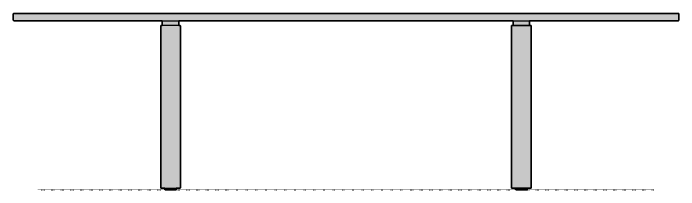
# Model space of a CAD drawing. Header units: millimetres. Extents: x -101 to 4303, y -1405 to 722.
# Drawn here: x -101 to 2625, y 0 to 722 of the extents above; entities that cross this region are included whole.
import ezdxf

# ---------------------------------------------------------------- set-up
doc = ezdxf.new("R2010")
doc.units = ezdxf.units.MM
doc.linetypes.add('Dots', pattern=[1, 0, -1])
doc.layers.add('Blocks', color=7, linetype='Continuous')
doc.layers.add('Blocks$Fill', color=7, linetype='Continuous', true_color=0xffffff)
for name, color, linetype, lineweight, true_color in [('Blocks$Inner', 7, 'Continuous', 25, 0x007f00), ('Blocks$Outline', 7, 'Continuous', 35, 0xff3f3f), ('Groud', 7, 'Dots', 25, 0x243775)]:
    doc.layers.add(name, color=color, linetype=linetype, lineweight=lineweight, true_color=true_color)

# ---------------------------------------------------------------- blocks, each defined once
blk = doc.blocks.new('Essay Dining Table Front')
at = {"layer": 'Blocks$Fill'}
blk.add_hatch(color=256, dxfattribs=at).paths.add_polyline_path([(2624.2, 721.5), (-97, 721.5), (-97.2, 721.5), (-97.4, 721.5), (-97.6, 721.5), (-97.8, 721.5), (-98, 721.5), (-98.2, 721.5), (-98.4, 721.4), (-98.6, 721.4), (-98.8, 721.4), (-98.8, 721.3), (-98.9, 721.3), (-99, 721.3), (-99.1, 721.3), (-99.2, 721.2), (-99.2, 721.2), (-99.3, 721.2), (-99.4, 721.2), (-99.4, 721.1), (-99.5, 721.1), (-99.6, 721.1), (-99.6, 721), (-99.7, 721), (-99.8, 721), (-99.8, 720.9), (-99.9, 720.9), (-99.9, 720.9), (-100, 720.8), (-100, 720.8), (-100.1, 720.7), (-100.1, 720.7), (-100.2, 720.6), (-100.2, 720.6), (-100.3, 720.5), (-100.3, 720.5), (-100.3, 720.4), (-100.4, 720.4), (-100.4, 720.3), (-100.4, 720.3), (-100.5, 720.2), (-100.5, 720.2), (-100.5, 720.1), (-100.5, 720.1), (-100.6, 720), (-100.6, 720), (-100.6, 719.9), (-100.6, 719.8), (-100.6, 719.8), (-100.6, 719.7), (-100.7, 719.6), (-100.7, 719.6), (-100.7, 719.5), (-100.7, 719.4), (-100.7, 719.4), (-100.7, 719.3), (-100.7, 719.2), (-100.7, 693.9), (-100.7, 693.7), (-100.7, 693.6), (-100.7, 693.5), (-100.7, 693.5), (-100.7, 693.4), (-100.7, 693.3), (-100.6, 693.3), (-100.6, 693.2), (-100.6, 693.1), (-100.6, 693.1), (-100.6, 693), (-100.6, 693), (-100.6, 692.9), (-100.5, 692.9), (-100.5, 692.8), (-100.5, 692.7), (-100.5, 692.7), (-100.5, 692.6), (-100.4, 692.6), (-100.4, 692.5), (-100.4, 692.5), (-100.4, 692.5), (-100.3, 692.4), (-100.3, 692.4), (-100.3, 692.3), (-100.2, 692.3), (-100.2, 692.2), (-100.2, 692.2), (-100.1, 692.2), (-100.1, 692.1), (-100.1, 692.1), (-100, 692.1), (-100, 692), (-100, 692), (-99.9, 692), (-99.9, 691.9), (-99.8, 691.9), (-99.8, 691.9), (-99.7, 691.8), (-99.7, 691.8), (-99.6, 691.8), (-99.6, 691.8), (-99.5, 691.8), (-99.5, 691.7), (-99.4, 691.7), (-99.4, 691.7), (-99.3, 691.7), (-99.3, 691.7), (-99.2, 691.6), (-99.1, 691.6), (-99.1, 691.6), (-99, 691.6), (-99, 691.6), (-98.9, 691.6), (-98.8, 691.6), (-98.8, 691.6), (-98.7, 691.6), (-98.6, 691.6), (-98.5, 691.5), (-98.4, 691.5), (509.8, 691.5), (509.8, 672.2), (505.4, 672.2), (505.3, 672.2), (505.1, 672.2), (505, 672.2), (505, 672.2), (504.9, 672.2), (504.8, 672.2), (504.8, 672.2), (504.7, 672.2), (504.7, 672.2), (504.6, 672.2), (504.5, 672.2), (504.5, 672.1), (504.4, 672.1), (504.4, 672.1), (504.3, 672.1), (504.3, 672.1), (504.2, 672), (504.2, 672), (504.1, 672), (504.1, 672), (504, 671.9), (504, 671.9), (503.9, 671.9), (503.9, 671.9), (503.8, 671.8), (503.8, 671.8), (503.8, 671.8), (503.7, 671.7), (503.7, 671.7), (503.6, 671.7), (503.6, 671.6), (503.6, 671.6), (503.5, 671.6), (503.5, 671.5), (503.5, 671.5), (503.4, 671.4), (503.4, 671.4), (503.4, 671.3), (503.4, 671.3), (503.3, 671.3), (503.3, 671.2), (503.3, 671.2), (503.3, 671.1), (503.2, 671.1), (503.2, 671), (503.2, 670.9), (503.2, 670.9), (503.2, 670.8), (503.2, 670.8), (503.1, 670.7), (503.1, 670.7), (503.1, 670.6), (503.1, 670.5), (503.1, 670.5), (503.1, 670.4), (503.1, 670.3), (503.1, 670.3), (503.1, 670.2), (503.1, 670.1), (503.1, 669.9), (503.1, 8), (503.1, 7.9), (503.1, 7.8), (503.1, 7.7), (503.1, 7.6), (503.1, 7.6), (503.1, 7.5), (503.1, 7.4), (503.1, 7.4), (503.1, 7.3), (503.1, 7.2), (503.2, 7.2), (503.2, 7.1), (503.2, 7.1), (503.2, 7), (503.2, 7), (503.2, 6.9), (503.3, 6.9), (503.3, 6.8), (503.3, 6.8), (503.3, 6.7), (503.4, 6.7), (503.4, 6.6), (503.4, 6.6), (503.4, 6.5), (503.5, 6.5), (503.5, 6.5), (503.5, 6.4), (503.6, 6.4), (503.6, 6.3), (503.6, 6.3), (503.7, 6.3), (503.7, 6.2), (503.8, 6.2), (503.8, 6.2), (503.8, 6.1), (503.9, 6.1), (503.9, 6.1), (504, 6), (504, 6), (504.1, 6), (504.1, 6), (504.2, 5.9), (504.2, 5.9), (504.3, 5.9), (504.3, 5.9), (504.4, 5.9), (504.4, 5.8), (504.5, 5.8), (504.5, 5.8), (504.6, 5.8), (504.7, 5.8), (504.7, 5.8), (504.8, 5.8), (504.8, 5.8), (504.9, 5.7), (505, 5.7), (505, 5.7), (505.1, 5.7), (505.3, 5.7), (505.4, 5.7), (519.8, 5.7), (519.8, 2.3), (519.8, 2.2), (519.8, 2), (519.8, 2), (519.8, 1.9), (519.8, 1.8), (519.8, 1.8), (519.8, 1.7), (519.8, 1.6), (519.8, 1.6), (519.8, 1.5), (519.8, 1.5), (519.9, 1.4), (519.9, 1.4), (519.9, 1.3), (519.9, 1.2), (519.9, 1.2), (520, 1.1), (520, 1.1), (520, 1), (520, 1), (520.1, 1), (520.1, 0.9), (520.1, 0.9), (520.1, 0.8), (520.2, 0.8), (520.2, 0.7), (520.2, 0.7), (520.3, 0.7), (520.3, 0.6), (520.3, 0.6), (520.4, 0.5), (520.4, 0.5), (520.4, 0.5), (520.5, 0.4), (520.5, 0.4), (520.6, 0.4), (520.6, 0.4), (520.7, 0.3), (520.7, 0.3), (520.8, 0.3), (520.8, 0.2), (520.9, 0.2), (520.9, 0.2), (521, 0.2), (521, 0.2), (521.1, 0.1), (521.1, 0.1), (521.2, 0.1), (521.2, 0.1), (521.3, 0.1), (521.4, 0.1), (521.4, 0.1), (521.5, 0), (521.5, 0), (521.6, 0), (521.7, 0), (521.7, 0), (521.8, 0), (521.9, 0), (522.1, 0), (564.6, 0), (564.7, 0), (564.8, 0), (564.9, 0), (565, 0), (565, 0), (565.1, 0), (565.2, 0), (565.2, 0.1), (565.3, 0.1), (565.4, 0.1), (565.4, 0.1), (565.5, 0.1), (565.5, 0.1), (565.6, 0.1), (565.6, 0.2), (565.7, 0.2), (565.7, 0.2), (565.8, 0.2), (565.8, 0.2), (565.9, 0.3), (565.9, 0.3), (566, 0.3), (566, 0.4), (566.1, 0.4), (566.1, 0.4), (566.2, 0.4), (566.2, 0.5), (566.2, 0.5), (566.3, 0.5), (566.3, 0.6), (566.3, 0.6), (566.4, 0.7), (566.4, 0.7), (566.5, 0.7), (566.5, 0.8), (566.5, 0.8), (566.5, 0.9), (566.6, 0.9), (566.6, 1), (566.6, 1), (566.6, 1), (566.7, 1.1), (566.7, 1.1), (566.7, 1.2), (566.7, 1.2), (566.8, 1.3), (566.8, 1.4), (566.8, 1.4), (566.8, 1.5), (566.8, 1.5), (566.8, 1.6), (566.8, 1.6), (566.9, 1.7), (566.9, 1.8), (566.9, 1.8), (566.9, 1.9), (566.9, 2), (566.9, 2), (566.9, 2.2), (566.9, 2.3), (566.9, 5.7), (581.3, 5.7), (581.4, 5.7), (581.5, 5.7), (581.6, 5.7), (581.7, 5.7), (581.7, 5.7), (581.8, 5.8), (581.9, 5.8), (581.9, 5.8), (582, 5.8), (582, 5.8), (582.1, 5.8), (582.2, 5.8), (582.2, 5.8), (582.3, 5.9), (582.3, 5.9), (582.4, 5.9), (582.4, 5.9), (582.5, 5.9), (582.5, 6), (582.6, 6), (582.6, 6), (582.7, 6), (582.7, 6.1), (582.8, 6.1), (582.8, 6.1), (582.8, 6.2), (582.9, 6.2), (582.9, 6.2), (583, 6.3), (583, 6.3), (583, 6.3), (583.1, 6.4), (583.1, 6.4), (583.1, 6.5), (583.2, 6.5), (583.2, 6.5), (583.2, 6.6), (583.3, 6.6), (583.3, 6.7), (583.3, 6.7), (583.3, 6.8), (583.4, 6.8), (583.4, 6.9), (583.4, 6.9), (583.4, 7), (583.4, 7), (583.5, 7.1), (583.5, 7.1), (583.5, 7.2), (583.5, 7.2), (583.5, 7.3), (583.5, 7.4), (583.5, 7.4), (583.6, 7.5), (583.6, 7.6), (583.6, 7.6), (583.6, 7.7), (583.6, 7.8), (583.6, 7.9), (583.6, 8), (583.6, 669.9), (583.6, 670.1), (583.6, 670.2), (583.6, 670.3), (583.6, 670.3), (583.6, 670.4), (583.6, 670.5), (583.5, 670.5), (583.5, 670.6), (583.5, 670.7), (583.5, 670.7), (583.5, 670.8), (583.5, 670.8), (583.5, 670.9), (583.4, 670.9), (583.4, 671), (583.4, 671.1), (583.4, 671.1), (583.4, 671.2), (583.3, 671.2), (583.3, 671.3), (583.3, 671.3), (583.3, 671.3), (583.2, 671.4), (583.2, 671.4), (583.2, 671.5), (583.1, 671.5), (583.1, 671.6), (583.1, 671.6), (583, 671.6), (583, 671.7), (583, 671.7), (582.9, 671.7), (582.9, 671.8), (582.8, 671.8), (582.8, 671.8), (582.8, 671.9), (582.7, 671.9), (582.7, 671.9), (582.6, 671.9), (582.6, 672), (582.5, 672), (582.5, 672), (582.4, 672), (582.4, 672.1), (582.3, 672.1), (582.3, 672.1), (582.2, 672.1), (582.2, 672.1), (582.1, 672.2), (582, 672.2), (582, 672.2), (581.9, 672.2), (581.9, 672.2), (581.8, 672.2), (581.7, 672.2), (581.7, 672.2), (581.6, 672.2), (581.5, 672.2), (581.4, 672.2), (581.3, 672.2), (576.8, 672.2), (576.8, 691.5), (1947.1, 691.5), (1947.1, 672.2), (1942.7, 672.2), (1942.6, 672.2), (1942.4, 672.2), (1942.4, 672.2), (1942.3, 672.2), (1942.2, 672.2), (1942.2, 672.2), (1942.1, 672.2), (1942.1, 672.2), (1942, 672.2), (1941.9, 672.2), (1941.9, 672.2), (1941.8, 672.1), (1941.8, 672.1), (1941.7, 672.1), (1941.7, 672.1), (1941.6, 672.1), (1941.5, 672), (1941.5, 672), (1941.4, 672), (1941.4, 672), (1941.4, 671.9), (1941.3, 671.9), (1941.3, 671.9), (1941.2, 671.9), (1941.2, 671.8), (1941.1, 671.8), (1941.1, 671.8), (1941.1, 671.7), (1941, 671.7), (1941, 671.7), (1940.9, 671.6), (1940.9, 671.6), (1940.9, 671.6), (1940.8, 671.5), (1940.8, 671.5), (1940.8, 671.4), (1940.8, 671.4), (1940.7, 671.3), (1940.7, 671.3), (1940.7, 671.3), (1940.6, 671.2), (1940.6, 671.2), (1940.6, 671.1), (1940.6, 671.1), (1940.6, 671), (1940.5, 670.9), (1940.5, 670.9), (1940.5, 670.8), (1940.5, 670.8), (1940.5, 670.7), (1940.5, 670.7), (1940.5, 670.6), (1940.4, 670.5), (1940.4, 670.5), (1940.4, 670.4), (1940.4, 670.3), (1940.4, 670.3), (1940.4, 670.2), (1940.4, 670.1), (1940.4, 669.9), (1940.4, 8), (1940.4, 7.9), (1940.4, 7.8), (1940.4, 7.7), (1940.4, 7.6), (1940.4, 7.6), (1940.4, 7.5), (1940.4, 7.4), (1940.5, 7.4), (1940.5, 7.3), (1940.5, 7.2), (1940.5, 7.2), (1940.5, 7.1), (1940.5, 7.1), (1940.5, 7), (1940.6, 7), (1940.6, 6.9), (1940.6, 6.9), (1940.6, 6.8), (1940.6, 6.8), (1940.7, 6.7), (1940.7, 6.7), (1940.7, 6.6), (1940.8, 6.6), (1940.8, 6.5), (1940.8, 6.5), (1940.8, 6.5), (1940.9, 6.4), (1940.9, 6.4), (1940.9, 6.3), (1941, 6.3), (1941, 6.3), (1941.1, 6.2), (1941.1, 6.2), (1941.1, 6.2), (1941.2, 6.1), (1941.2, 6.1), (1941.3, 6.1), (1941.3, 6), (1941.4, 6), (1941.4, 6), (1941.4, 6), (1941.5, 5.9), (1941.5, 5.9), (1941.6, 5.9), (1941.7, 5.9), (1941.7, 5.9), (1941.8, 5.8), (1941.8, 5.8), (1941.9, 5.8), (1941.9, 5.8), (1942, 5.8), (1942.1, 5.8), (1942.1, 5.8), (1942.2, 5.8), (1942.2, 5.7), (1942.3, 5.7), (1942.4, 5.7), (1942.4, 5.7), (1942.6, 5.7), (1942.7, 5.7), (1957.1, 5.7), (1957.1, 2.3), (1957.1, 2.2), (1957.1, 2), (1957.1, 2), (1957.1, 1.9), (1957.1, 1.8), (1957.1, 1.8), (1957.1, 1.7), (1957.1, 1.6), (1957.2, 1.6), (1957.2, 1.5), (1957.2, 1.5), (1957.2, 1.4), (1957.2, 1.4), (1957.2, 1.3), (1957.2, 1.2), (1957.3, 1.2), (1957.3, 1.1), (1957.3, 1.1), (1957.3, 1), (1957.4, 1), (1957.4, 1), (1957.4, 0.9), (1957.4, 0.9), (1957.5, 0.8), (1957.5, 0.8), (1957.5, 0.7), (1957.6, 0.7), (1957.6, 0.7), (1957.6, 0.6), (1957.7, 0.6), (1957.7, 0.5), (1957.7, 0.5), (1957.8, 0.5), (1957.8, 0.4), (1957.9, 0.4), (1957.9, 0.4), (1958, 0.4), (1958, 0.3), (1958, 0.3), (1958.1, 0.3), (1958.1, 0.2), (1958.2, 0.2), (1958.2, 0.2), (1958.3, 0.2), (1958.3, 0.2), (1958.4, 0.1), (1958.5, 0.1), (1958.5, 0.1), (1958.6, 0.1), (1958.6, 0.1), (1958.7, 0.1), (1958.7, 0.1), (1958.8, 0), (1958.9, 0), (1958.9, 0), (1959, 0), (1959.1, 0), (1959.1, 0), (1959.3, 0), (1959.4, 0), (2001.9, 0), (2002, 0), (2002.2, 0), (2002.2, 0), (2002.3, 0), (2002.4, 0), (2002.4, 0), (2002.5, 0), (2002.6, 0.1), (2002.6, 0.1), (2002.7, 0.1), (2002.7, 0.1), (2002.8, 0.1), (2002.9, 0.1), (2002.9, 0.1), (2003, 0.2), (2003, 0.2), (2003.1, 0.2), (2003.1, 0.2), (2003.2, 0.2), (2003.2, 0.3), (2003.3, 0.3), (2003.3, 0.3), (2003.4, 0.4), (2003.4, 0.4), (2003.4, 0.4), (2003.5, 0.4), (2003.5, 0.5), (2003.6, 0.5), (2003.6, 0.5), (2003.6, 0.6), (2003.7, 0.6), (2003.7, 0.7), (2003.8, 0.7), (2003.8, 0.7), (2003.8, 0.8), (2003.8, 0.8), (2003.9, 0.9), (2003.9, 0.9), (2003.9, 1), (2004, 1), (2004, 1), (2004, 1.1), (2004, 1.1), (2004, 1.2), (2004.1, 1.2), (2004.1, 1.3), (2004.1, 1.4), (2004.1, 1.4), (2004.1, 1.5), (2004.1, 1.5), (2004.2, 1.6), (2004.2, 1.6), (2004.2, 1.7), (2004.2, 1.8), (2004.2, 1.8), (2004.2, 1.9), (2004.2, 2), (2004.2, 2), (2004.2, 2.2), (2004.2, 2.3), (2004.2, 5.7), (2018.6, 5.7), (2018.7, 5.7), (2018.9, 5.7), (2018.9, 5.7), (2019, 5.7), (2019.1, 5.7), (2019.1, 5.8), (2019.2, 5.8), (2019.3, 5.8), (2019.3, 5.8), (2019.4, 5.8), (2019.4, 5.8), (2019.5, 5.8), (2019.6, 5.8), (2019.6, 5.9), (2019.7, 5.9), (2019.7, 5.9), (2019.8, 5.9), (2019.8, 5.9), (2019.9, 6), (2019.9, 6), (2020, 6), (2020, 6), (2020.1, 6.1), (2020.1, 6.1), (2020.1, 6.1), (2020.2, 6.2), (2020.2, 6.2), (2020.3, 6.2), (2020.3, 6.3), (2020.3, 6.3), (2020.4, 6.3), (2020.4, 6.4), (2020.4, 6.4), (2020.5, 6.5), (2020.5, 6.5), (2020.5, 6.5), (2020.6, 6.6), (2020.6, 6.6), (2020.6, 6.7), (2020.6, 6.7), (2020.7, 6.8), (2020.7, 6.8), (2020.7, 6.9), (2020.7, 6.9), (2020.8, 7), (2020.8, 7), (2020.8, 7.1), (2020.8, 7.1), (2020.8, 7.2), (2020.8, 7.2), (2020.9, 7.3), (2020.9, 7.4), (2020.9, 7.4), (2020.9, 7.5), (2020.9, 7.6), (2020.9, 7.6), (2020.9, 7.7), (2020.9, 7.8), (2020.9, 7.9), (2020.9, 8), (2020.9, 669.9), (2020.9, 670.1), (2020.9, 670.2), (2020.9, 670.3), (2020.9, 670.3), (2020.9, 670.4), (2020.9, 670.5), (2020.9, 670.5), (2020.9, 670.6), (2020.9, 670.7), (2020.8, 670.7), (2020.8, 670.8), (2020.8, 670.8), (2020.8, 670.9), (2020.8, 670.9), (2020.8, 671), (2020.7, 671.1), (2020.7, 671.1), (2020.7, 671.2), (2020.7, 671.2), (2020.6, 671.3), (2020.6, 671.3), (2020.6, 671.3), (2020.6, 671.4), (2020.5, 671.4), (2020.5, 671.5), (2020.5, 671.5), (2020.4, 671.6), (2020.4, 671.6), (2020.4, 671.6), (2020.3, 671.7), (2020.3, 671.7), (2020.3, 671.7), (2020.2, 671.8), (2020.2, 671.8), (2020.1, 671.8), (2020.1, 671.9), (2020.1, 671.9), (2020, 671.9), (2020, 671.9), (2019.9, 672), (2019.9, 672), (2019.8, 672), (2019.8, 672), (2019.7, 672.1), (2019.7, 672.1), (2019.6, 672.1), (2019.6, 672.1), (2019.5, 672.1), (2019.4, 672.2), (2019.4, 672.2), (2019.3, 672.2), (2019.3, 672.2), (2019.2, 672.2), (2019.1, 672.2), (2019.1, 672.2), (2019, 672.2), (2018.9, 672.2), (2018.9, 672.2), (2018.7, 672.2), (2018.6, 672.2), (2014.2, 672.2), (2014.2, 691.5), (2624.2, 691.5), (2624.2, 691.5), (2624.2, 691.5), (2624.2, 691.5), (2624.3, 691.5), (2624.3, 691.6), (2624.3, 691.6), (2624.3, 691.6), (2624.3, 691.6), (2624.3, 691.6), (2624.3, 691.6), (2624.4, 691.6), (2624.4, 691.6), (2624.4, 691.6), (2624.4, 691.6), (2624.4, 691.6), (2624.4, 691.6), (2624.4, 691.6), (2624.4, 691.6), (2624.5, 691.6), (2624.5, 691.6), (2624.5, 691.6), (2624.5, 691.6), (2624.5, 691.6), (2624.5, 691.6), (2624.5, 691.6), (2624.5, 691.6), (2624.6, 691.7), (2624.6, 691.7), (2624.6, 691.7), (2624.6, 691.7), (2624.6, 691.7), (2624.6, 691.7), (2624.6, 691.7), (2624.6, 691.7), (2624.6, 691.7), (2624.7, 691.7), (2624.7, 691.7), (2624.7, 691.8), (2624.7, 691.8), (2624.7, 691.8), (2624.7, 691.8), (2624.7, 691.8), (2624.7, 691.8), (2624.8, 691.8), (2624.8, 691.9), (2624.8, 691.9), (2624.8, 691.9), (2624.8, 692), (2624.8, 692), (2624.9, 692), (2624.9, 692.1), (2624.9, 692.1), (2624.9, 692.1), (2624.9, 692.2), (2624.9, 692.2), (2624.9, 692.2), (2625, 692.3), (2625, 692.3), (2625, 692.4), (2625, 692.5), (2625, 692.5), (2625.1, 692.6), (2625.1, 692.7), (2625.1, 692.9), (2625.1, 693), (2625.1, 693.1), (2625.1, 693.2), (2625.1, 693.3), (2625.1, 693.6), (2625.1, 693.9), (2625.1, 719.2), (2625.1, 719.5), (2625.1, 719.8), (2625.1, 719.9), (2625.1, 720), (2625.1, 720.1), (2625.1, 720.2), (2625.1, 720.3), (2625.1, 720.4), (2625, 720.5), (2625, 720.6), (2625, 720.7), (2625, 720.8), (2625, 720.8), (2624.9, 720.9), (2624.9, 720.9), (2624.9, 720.9), (2624.9, 721), (2624.9, 721), (2624.9, 721), (2624.9, 721.1), (2624.8, 721.1), (2624.8, 721.1), (2624.8, 721.2), (2624.8, 721.2), (2624.8, 721.2), (2624.8, 721.2), (2624.7, 721.3), (2624.7, 721.3), (2624.7, 721.3), (2624.7, 721.3), (2624.7, 721.3), (2624.7, 721.3), (2624.7, 721.4), (2624.7, 721.4), (2624.6, 721.4), (2624.6, 721.4), (2624.6, 721.4), (2624.6, 721.4), (2624.6, 721.4), (2624.6, 721.4), (2624.6, 721.4), (2624.6, 721.4), (2624.6, 721.4), (2624.5, 721.4), (2624.5, 721.5), (2624.5, 721.5), (2624.5, 721.5), (2624.5, 721.5), (2624.5, 721.5), (2624.5, 721.5), (2624.5, 721.5), (2624.4, 721.5), (2624.4, 721.5), (2624.4, 721.5), (2624.4, 721.5), (2624.4, 721.5), (2624.4, 721.5), (2624.4, 721.5), (2624.4, 721.5), (2624.3, 721.5), (2624.3, 721.5), (2624.3, 721.5), (2624.3, 721.5), (2624.3, 721.5), (2624.3, 721.5), (2624.3, 721.5), (2624.2, 721.5), (2624.2, 721.5), (2624.2, 721.5)], flags=0)
at = {"layer": 'Blocks$Inner'}
for p, q in [((-100.7, 719.2), (-100.7, 693.9)), ((2624.2, 721.5), (-97, 721.5)), ((2625.1, 693.9), (2625.1, 719.2)), ((503.1, 669.9), (503.1, 8)), ((583.6, 8), (583.6, 669.9)), ((1940.4, 669.9), (1940.4, 8)), ((2020.9, 8), (2020.9, 669.9)), ((564.6, 0), (522.1, 0)), ((1959.4, 0), (2001.9, 0))]:
    blk.add_line(p, q, dxfattribs=at)
for points in [[(-98.4, 691.5), (509.8, 691.5), (576.8, 691.5), (2624.2, 691.5)], [(581.3, 672.2), (576.8, 672.2), (509.8, 672.2), (509.8, 691.5), (576.8, 691.5), (576.8, 672.2), (509.8, 672.2), (505.4, 672.2)], [(1947.1, 691.5), (1947.1, 672.2), (2014.2, 672.2), (2014.2, 691.5)], [(2018.6, 672.2), (2014.2, 672.2), (1947.1, 672.2), (1942.7, 672.2)], [(505.4, 5.7), (519.8, 5.7), (566.9, 5.7), (566.9, 2.3)], [(519.8, 2.3), (519.8, 5.7), (566.9, 5.7), (581.3, 5.7)], [(1942.7, 5.7), (1957.1, 5.7), (2004.2, 5.7), (2018.6, 5.7)], [(2004.2, 2.3), (2004.2, 5.7), (1957.1, 5.7), (1957.1, 2.3)]]:
    blk.add_lwpolyline(points, dxfattribs=at)
for points in [[(-97, 721.5), (-100.7, 721.5), (-100.7, 719.2)], [(2625.1, 719.2), (2625.1, 721.5), (2624.2, 721.5)], [(-100.7, 693.9), (-100.7, 691.5), (-98.4, 691.5)], [(2624.2, 691.5), (2625.1, 691.5), (2625.1, 693.9)], [(505.4, 672.2), (503.1, 672.2), (503.1, 669.9)], [(583.6, 669.9), (583.6, 672.2), (581.3, 672.2)], [(1942.7, 672.2), (1940.4, 672.2), (1940.4, 669.9)], [(2020.9, 669.9), (2020.9, 672.2), (2018.6, 672.2)], [(503.1, 8), (503.1, 5.7), (505.4, 5.7)], [(522.1, 0), (519.8, 0), (519.8, 2.3)], [(566.9, 2.3), (566.9, 0), (564.6, 0)], [(581.3, 5.7), (583.6, 5.7), (583.6, 8)], [(1940.4, 8), (1940.4, 5.7), (1942.7, 5.7)], [(1957.1, 2.3), (1957.1, 0), (1959.4, 0)], [(2001.9, 0), (2004.2, 0), (2004.2, 2.3)], [(2018.6, 5.7), (2020.9, 5.7), (2020.9, 8)]]:
    blk.add_open_spline(points, degree=2, dxfattribs=at)
at = {"layer": 'Blocks$Outline'}
for points in [[(-100.7, 719.2), (-100.7, 693.9)], [(2624.2, 721.5), (-97, 721.5)], [(2625.1, 693.9), (2625.1, 719.2)], [(-98.4, 691.5), (509.8, 691.5)], [(509.8, 691.5), (509.8, 672.2)], [(576.8, 672.2), (576.8, 691.5)], [(576.8, 691.5), (1947.1, 691.5)], [(1947.1, 691.5), (1947.1, 672.2)], [(2014.2, 672.2), (2014.2, 691.5)], [(2014.2, 691.5), (2624.2, 691.5)], [(503.1, 669.9), (503.1, 8)], [(509.8, 672.2), (505.4, 672.2)], [(581.3, 672.2), (576.8, 672.2)], [(583.6, 8), (583.6, 669.9)], [(1940.4, 669.9), (1940.4, 8)], [(1947.1, 672.2), (1942.7, 672.2)], [(2018.6, 672.2), (2014.2, 672.2)], [(2020.9, 8), (2020.9, 669.9)], [(505.4, 5.7), (519.8, 5.7)], [(519.8, 5.7), (519.8, 2.3)], [(522.1, 0), (564.6, 0)], [(566.9, 2.3), (566.9, 5.7)], [(566.9, 5.7), (581.3, 5.7)], [(1942.7, 5.7), (1957.1, 5.7)], [(1957.1, 5.7), (1957.1, 2.3)], [(1959.4, 0), (2001.9, 0)], [(2004.2, 2.3), (2004.2, 5.7)], [(2004.2, 5.7), (2018.6, 5.7)]]:
    blk.add_lwpolyline(points, dxfattribs=at)
for points in [[(-97, 721.5), (-100.7, 721.5), (-100.7, 719.2)], [(2625.1, 719.2), (2625.1, 721.5), (2624.2, 721.5)], [(-100.7, 693.9), (-100.7, 691.5), (-98.4, 691.5)], [(2624.2, 691.5), (2625.1, 691.5), (2625.1, 693.9)], [(505.4, 672.2), (503.1, 672.2), (503.1, 669.9)], [(583.6, 669.9), (583.6, 672.2), (581.3, 672.2)], [(1942.7, 672.2), (1940.4, 672.2), (1940.4, 669.9)], [(2020.9, 669.9), (2020.9, 672.2), (2018.6, 672.2)], [(503.1, 8), (503.1, 5.7), (505.4, 5.7)], [(519.8, 2.3), (519.8, 0), (522.1, 0)], [(564.6, 0), (566.9, 0), (566.9, 2.3)], [(581.3, 5.7), (583.6, 5.7), (583.6, 8)], [(1940.4, 8), (1940.4, 5.7), (1942.7, 5.7)], [(1957.1, 2.3), (1957.1, 0), (1959.4, 0)], [(2001.9, 0), (2004.2, 0), (2004.2, 2.3)], [(2018.6, 5.7), (2020.9, 5.7), (2020.9, 8)]]:
    blk.add_open_spline(points, degree=2, dxfattribs=at)

msp = doc.modelspace()

# ---------------------------------------------------------------- linework, layer by layer
at = {"layer": 'Groud'}
msp.add_lwpolyline([(0, 0), (2524, 0)], dxfattribs=at)

# ---------------------------------------------------------------- block references
at = {"layer": 'Blocks'}
msp.add_blockref('Essay Dining Table Front', (0, 0), dxfattribs=at)

doc.saveas('drawing.dxf')
